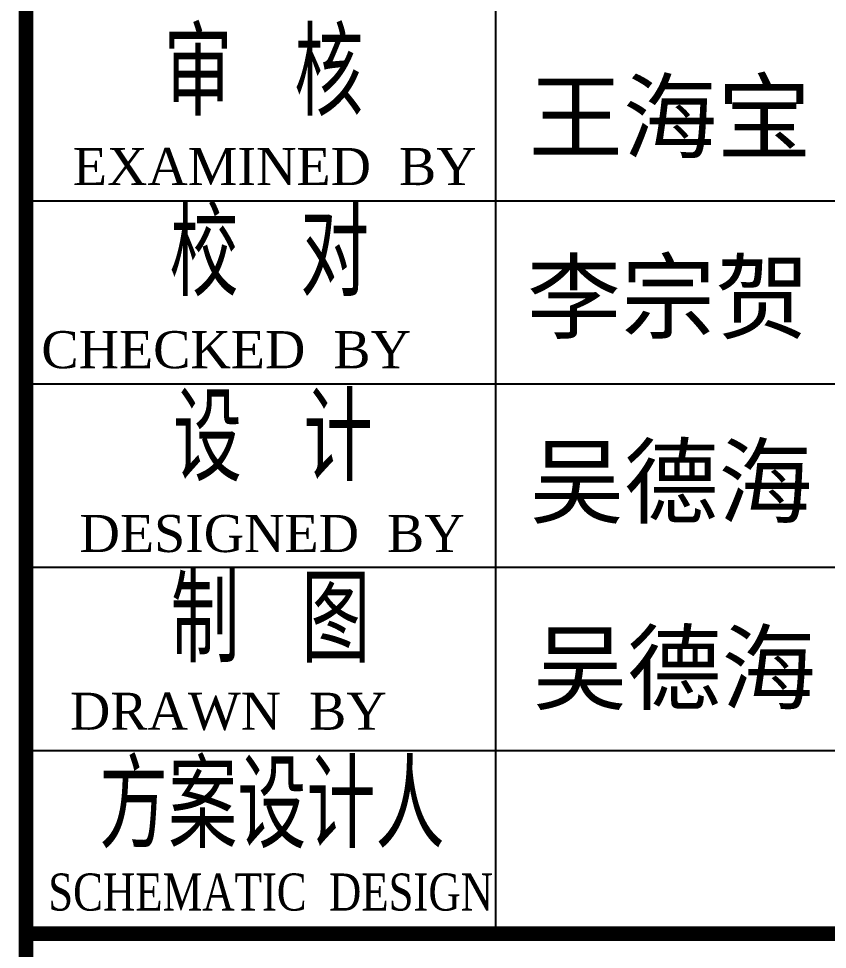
# Model space of a CAD drawing. Extents: x 14207793 to 14719554, y -1675802 to -1228715.
# Drawn here: x 14532813 to 14536091, y -1351648 to -1347877 of the extents above; entities that cross this region are included whole.
import ezdxf

# ---------------------------------------------------------------- set-up
doc = ezdxf.new("R2010")
doc.units = 0
doc.header["$LTSCALE"] = 500
doc.header["$MEASUREMENT"] = 0
doc.layers.get('0').update_dxf_attribs({"linetype": 'CONTINUOUS'})
doc.layers.add('PUB_TITLE', color=4, linetype='CONTINUOUS')
doc.styles.add('GHF', font='TIMES.TTF')
doc.styles.add('HZ', font='txt', dxfattribs={"width": 0.8, "bigfont": 'hztxt'})

msp = doc.modelspace()

# ---------------------------------------------------------------- linework, layer by layer
at = {"color": 4, "const_width": 59.39}
msp.add_lwpolyline([(14537842.5, -1361692.5), (14532842.5, -1361692.5), (14532842.5, -1329433.58), (14537842.5, -1329433.58)], close=True, dxfattribs=at)
at = {"layer": 'PUB_TITLE'}
for p, q in [((14534745.33, -1345628.35, -1000), (14534745.33, -1351568.88, -1000)), ((14532842.5, -1348614.65), (14537842.5, -1348614.65, -1000)), ((14532842.5, -1349357), (14537842.5, -1349357, -1000)), ((14532842.5, -1350099.35), (14537842.5, -1350099.35, -1000)), ((14532842.5, -1350841.7), (14537842.5, -1350841.7, -1000)), ((14532842.5, -1351584.05), (14537842.5, -1351584.05, -1000))]:
    msp.add_line(p, q, dxfattribs=at)
at = {"layer": 'PUB_TITLE', "const_width": 59.39}
for points in [[(14532842.5, -1345645.25), (14537842.5, -1345645.25), (14537842.5, -1351584.05), (14532842.5, -1351584.05)], [(14532842.5, -1351584.05), (14537842.5, -1351584.05), (14537842.5, -1361692.5), (14532842.5, -1361692.5)]]:
    msp.add_lwpolyline(points, close=True, dxfattribs=at)

# ---------------------------------------------------------------- texts
at = {"color": 2, "width": 0.8}
for s, height, style, p in [('审 核', 350, 'HZ', (14533400.3, -1348271.27, 295.35)), ('校 对', 350, 'HZ', (14533424.44, -1349001.71, -2000)), ('设 计', 350, 'HZ', (14533438.23, -1349750.77, -2000)), ('制 图', 350, 'HZ', (14533429.03, -1350485.98, -2000)), ('方案设计人', 350, 'HZ', (14533138.99, -1351237.63, -2000)), ('SCHEMATIC  DESIGN', 150, 'GHF', (14532932.85, -1351490.36))]:
    msp.add_text(s, height=height, dxfattribs=dict(at, style=style)).set_placement(p)
at = {"color": 2, "style": 'GHF'}
for s, height, p in [('王海宝', 280, (14534880, -1348415)), ('EXAMINED  BY', 150, (14533032.71, -1348551.35)), ('李宗贺', 280, (14534872.5, -1349145)), ('CHECKED  BY', 150, (14532904.94, -1349293.25, -1000)), ('吴德海', 280, (14534885, -1349892.5)), ('DESIGNED  BY', 150, (14533059.77, -1350037.93)), ('吴德海', 280, (14534897.5, -1350647.5)), ('DRAWN  BY', 150, (14533020.76, -1350757.99, -1000))]:
    msp.add_text(s, height=height, dxfattribs=at).set_placement(p)

doc.saveas('drawing.dxf')
